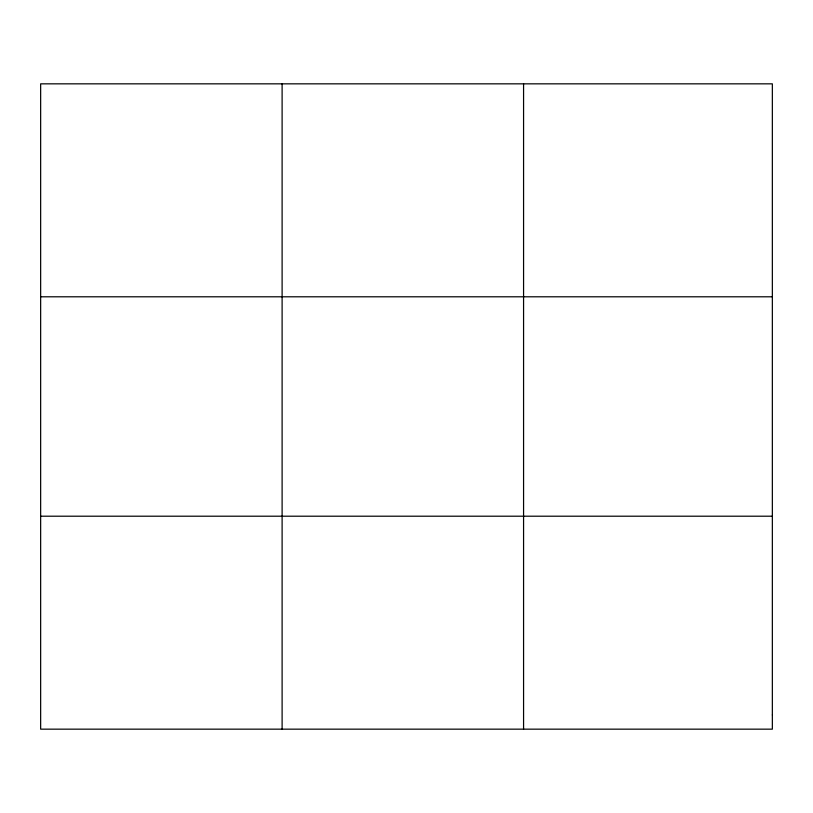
<?xml version="1.0" encoding="UTF-8"?>
<svg xmlns="http://www.w3.org/2000/svg" width="813" height="813" viewBox="0 0 813 813"><rect width="100%" height="100%" fill="white"/><g stroke="black" fill="none" stroke-linecap="round" stroke-linejoin="round"><path stroke-width="1.22" d="M282.111 83.841L282.111 729.159M523.572 83.841L523.572 729.159M40.65 296.796L772.35 296.796M40.65 516.204L772.35 516.204M772.35 714.962L772.35 729.159L40.65 729.159L40.65 83.841L772.35 83.841L772.35 714.962"/></g></svg>
